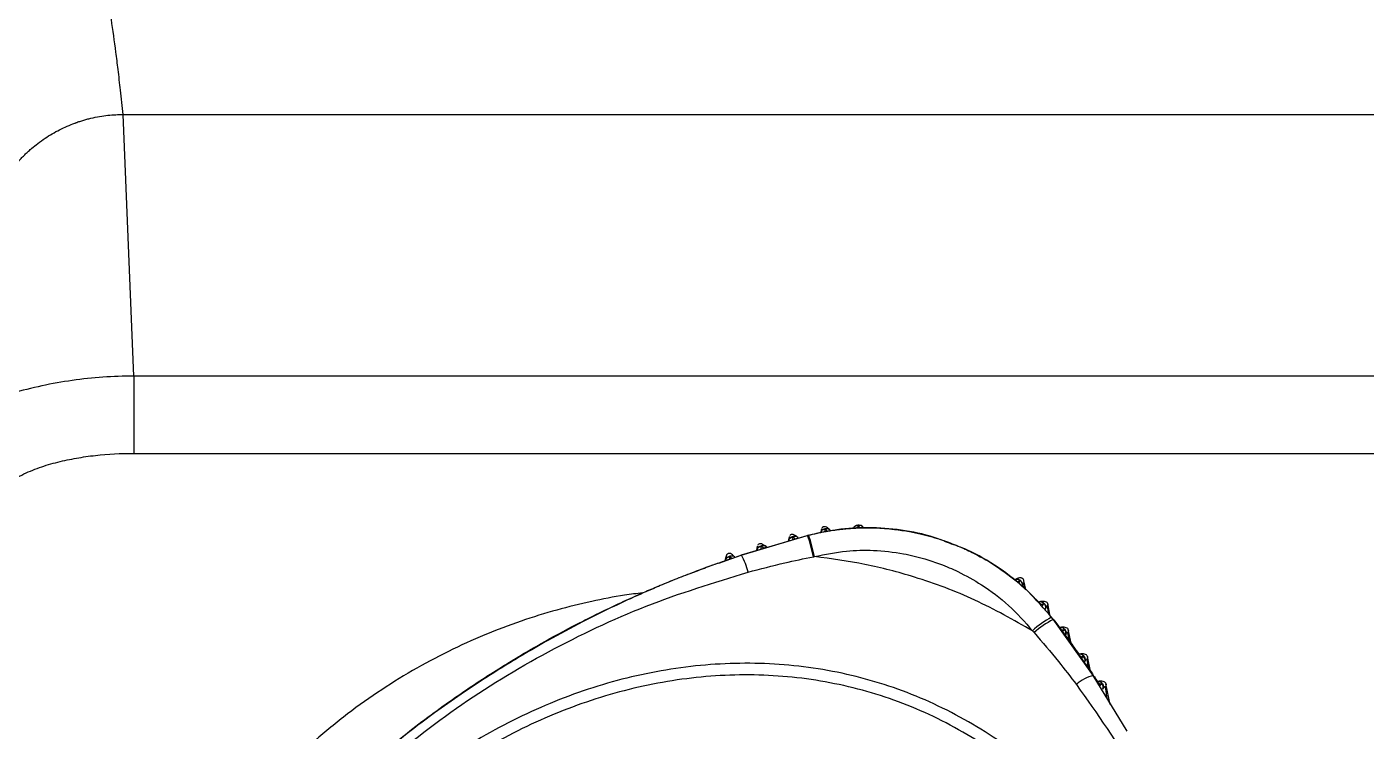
# Model space of a CAD drawing. Extents: x 409 to 498, y 628 to 778.
# Drawn here: x 438.921 to 443.679, y 653.47 to 655.973 of the extents above; entities that cross this region are included whole.
import ezdxf

# ---------------------------------------------------------------- set-up
doc = ezdxf.new("R2010")
doc.units = 0
doc.header["$MEASUREMENT"] = 0
doc.layers.add('1', color=4, linetype='Continuous')
doc.layers.add('GEOMETRY', color=4, linetype='Continuous', lineweight=25)

# ---------------------------------------------------------------- blocks, each defined once
blk = doc.blocks.new('2026_PULSE')
at = {"layer": 'GEOMETRY'}
for p, q in [((30.6861, 10.7009), (47.8006, 10.7009)), ((30.7236, 9.7711), (30.6861, 10.7009)), ((35.48, 9.7711), (30.7236, 9.7711)), ((30.7236, 9.4966), (35.48, 9.4966)), ((33.2818, 9.2324), (33.2813, 9.2308)), ((33.2956, 9.2313), (33.2984, 9.2399)), ((33.2956, 9.2315), (33.302, 9.2318)), ((33.2984, 9.2399), (33.3021, 9.2315)), ((33.1193, 9.2047), (32.8817, 9.1345)), ((32.8819, 9.1348), (33.1168, 9.2046)), ((33.0534, 9.2008), (33.0501, 9.1848)), ((33.0502, 9.1848), (33.0532, 9.1998)), ((33.0518, 9.1853), (33.0521, 9.1887)), ((33.0659, 9.1907), (33.0669, 9.1998)), ((33.0856, 9.1953), (33.0832, 9.1981)), ((33.1217, 9.2053), (33.1179, 9.2043)), ((33.1654, 9.2159), (33.1657, 9.2176)), ((33.1686, 9.2296), (33.1675, 9.222)), ((33.1676, 9.2266), (33.168, 9.2286)), ((33.1796, 9.2184), (33.1813, 9.2274)), ((33.1813, 9.2274), (33.1863, 9.2196)), ((33.1992, 9.2219), (33.1976, 9.2242)), ((32.9403, 9.1676), (32.9369, 9.1512)), ((32.9371, 9.1512), (32.9401, 9.1662)), ((32.9393, 9.1518), (32.9395, 9.1548)), ((32.9534, 9.1576), (32.9541, 9.1664)), ((32.9728, 9.1624), (32.9702, 9.1652)), ((32.8283, 9.1312), (32.8251, 9.1154)), ((32.8253, 9.1155), (32.8281, 9.1295)), ((32.8277, 9.1163), (32.8278, 9.1179)), ((32.8483, 9.1235), (32.8819, 9.1348)), ((32.8598, 9.1274), (32.8582, 9.129)), ((33.8602, 9.05), (33.8536, 9.0471)), ((33.8593, 9.043), (33.863, 9.04)), ((33.8928, 9.0127), (33.8864, 9.0441)), ((33.863, 9.04), (33.8684, 9.0354)), ((33.8721, 9.0322), (33.8929, 9.0121)), ((33.8808, 9.0271), (33.8798, 9.0248)), ((33.8899, 9.0151), (33.886, 9.0374)), ((33.9068, 8.9987), (33.9439, 8.963)), ((33.9458, 8.97), (33.9387, 8.9681)), ((33.9749, 8.9236), (33.9699, 8.9543)), ((33.98, 8.918), (33.9709, 8.9623)), ((33.9907, 8.9057), (33.9842, 8.9141)), ((34.1334, 8.7064), (33.9897, 8.907)), ((34.0197, 8.8791), (34.0124, 8.8778)), ((34.0125, 8.8783), (34.0154, 8.8789)), ((34.0347, 8.8526), (34.0327, 8.8497)), ((34.0471, 8.8311), (34.0424, 8.8614)), ((34.0539, 8.8218), (34.044, 8.8703)), ((34.0804, 8.7834), (34.0839, 8.7839)), ((34.0882, 8.784), (34.0811, 8.783)), ((34.1024, 8.757), (34.1005, 8.7545)), ((34.1155, 8.734), (34.1106, 8.7658)), ((34.1231, 8.7227), (34.1124, 8.775)), ((34.2535, 8.5093), (34.1323, 8.7076)), ((34.1471, 8.6867), (34.1494, 8.687)), ((34.1537, 8.687), (34.1474, 8.6862)), ((34.1533, 8.6774), (34.1626, 8.6781)), ((34.1626, 8.6781), (34.1574, 8.6711)), ((34.1824, 8.6256), (34.176, 8.6684)), ((34.1929, 8.6043), (34.1779, 8.6777)), ((34.1673, 8.6597), (34.1654, 8.6573))]:
    blk.add_line(p, q, dxfattribs=at)
at = {"layer": 'GEOMETRY', "flags": 128}
for points in [[(33.0669, 9.1998), (33.0703, 9.1958), (33.073, 9.1927)], [(33.1168, 9.2046), (33.1178, 9.2045), (33.1179, 9.2043)], [(33.1206, 9.2056), (33.1216, 9.2055), (33.1217, 9.2053)], [(32.9541, 9.1664), (32.9575, 9.1627), (32.9602, 9.1597)], [(32.8418, 9.1213), (32.842, 9.1261), (32.8422, 9.1298)], [(32.8819, 9.1348), (32.8832, 9.1349), (32.8834, 9.1348)], [(33.9632, 8.9449), (33.9622, 8.9432), (33.9615, 8.9419)], [(33.9924, 8.9049), (33.9906, 8.9058), (33.9906, 8.9058)], [(34.0196, 8.8689), (34.025, 8.8698), (34.0292, 8.8706)], [(34.0292, 8.8706), (34.0263, 8.8663), (34.0239, 8.863)], [(34.0879, 8.774), (34.0932, 8.7747), (34.0973, 8.7753)], [(34.0973, 8.7753), (34.0943, 8.7713), (34.0919, 8.7682)]]:
    blk.add_lwpolyline(points, dxfattribs=at)
at = {"layer": 'GEOMETRY'}
for centre, radius, start, end in [((33.3028, 9.2268), 0.0138, 31.0009, 108.3362), ((33.074, 9.1882), 0.0135, 47.0791, 121.4922), ((32.6463, 9.0342), 0.5013, 10.9154, 19.8338), ((32.6623, 9.0415), 0.4878, 10.4359, 19.6277), ((33.1874, 9.2151), 0.0137, 41.3084, 116.1607), ((32.9614, 9.1551), 0.0134, 48.8314, 122.8181), ((32.8497, 9.1187), 0.0134, 50.1891, 123.9924), ((32.6514, 9.0116), 0.2627, 13.8735, 27.963), ((33.8656, 9.0297), 0.0154, 350.6096, 66.349), ((33.9483, 8.9491), 0.0155, 344.2089, 58.9522), ((34.1177, 8.6532), 0.2929, 117.0986, 133.3372), ((34.119, 8.6454), 0.2904, 116.2588, 132.5301), ((34.0201, 8.858), 0.0156, 339.8088, 54.0637), ((34.0878, 8.7629), 0.0157, 338.1, 52.6528), ((34.1528, 8.5951), 0.1129, 99.591, 134.9906), ((34.1528, 8.6658), 0.0157, 336.8939, 51.4664)]:
    blk.add_arc(centre, radius, start, end, dxfattribs=at)
for points, knots in [([(30.6861, 10.7009), (30.683, 10.7296), (30.6773, 10.783), (30.6689, 10.8568), (30.6586, 10.9408), (30.6453, 11.0352), (30.6266, 11.1467), (30.6041, 11.2556), (30.581, 11.3468), (30.5596, 11.4199), (30.5436, 11.4705), (30.525, 11.5271), (30.5126, 11.564), (30.5049, 11.5872)], [0, 0, 0, 0, 0.097185, 0.18052, 0.250004, 0.381247, 0.500004, 0.627532, 0.749998, 0.808562, 0.874998, 0.921401, 1, 1, 1, 1]), ([(30.2834, 10.4963), (30.2862, 10.5), (30.2917, 10.5074), (30.3004, 10.5182), (30.3095, 10.5291), (30.319, 10.5398), (30.3291, 10.5503), (30.3395, 10.5607), (30.3505, 10.571), (30.3647, 10.5835), (30.3839, 10.5991), (30.408, 10.6165), (30.434, 10.6328), (30.4602, 10.647), (30.4872, 10.6596), (30.5056, 10.6671), (30.5149, 10.6705), (30.5149, 10.6705), (30.515, 10.6705), (30.515, 10.6705), (30.5151, 10.6706), (30.5152, 10.6706), (30.5154, 10.6707), (30.5159, 10.6709), (30.517, 10.6713), (30.519, 10.672), (30.5231, 10.6734), (30.5313, 10.6762), (30.5432, 10.68), (30.5574, 10.684), (30.5772, 10.689), (30.602, 10.694), (30.6315, 10.6981), (30.6594, 10.7005), (30.6774, 10.7008), (30.6861, 10.7009)], [0, 0, 0, 0, 0.029255, 0.058971, 0.089147, 0.11978, 0.150864, 0.182382, 0.21431, 0.246619, 0.303698, 0.3729, 0.436546, 0.50003, 0.563388, 0.627141, 0.627156, 0.627172, 0.627203, 0.627265, 0.627388, 0.627636, 0.628132, 0.629123, 0.631105, 0.635068, 0.642992, 0.658827, 0.690445, 0.72302, 0.753428, 0.821036, 0.884686, 0.944357, 1, 1, 1, 1]), ([(30.7236, 9.7711), (30.6505, 9.771), (30.5777, 9.7659), (30.4692, 9.7506), (30.4331, 9.7442), (30.3619, 9.7288), (30.3267, 9.7199), (30.257, 9.6994), (30.2226, 9.6879), (30.1717, 9.6686), (30.1548, 9.6618), (30.1219, 9.6478), (30.1057, 9.6405), (30.0586, 9.6177), (30.0289, 9.6014), (29.9875, 9.5725), (29.9744, 9.5621), (29.9495, 9.5395), (29.9376, 9.5273), (29.9263, 9.5143)], [0, 0, 0, 0, 0.25, 0.25, 0.375, 0.375, 0.5, 0.5, 0.625, 0.625, 0.6875, 0.6875, 0.75, 0.75, 0.875, 0.875, 0.9375, 0.9375, 1, 1, 1, 1]), ([(30.7236, 9.7711), (30.7236, 9.7399), (30.7236, 9.6987), (30.7236, 9.6042), (30.7236, 9.551), (30.7236, 9.4966)], [0, 0, 0, 0, 0.5, 0.5, 1, 1, 1, 1]), ([(30.2221, 9.3333), (30.2286, 9.3427), (30.2356, 9.3518), (30.2509, 9.3687), (30.2594, 9.3766), (30.2862, 9.3977), (30.3058, 9.4093), (30.3363, 9.4247), (30.3467, 9.4294), (30.3677, 9.4382), (30.3783, 9.4423), (30.4102, 9.4536), (30.4319, 9.46), (30.4757, 9.4711), (30.4978, 9.4757), (30.5425, 9.4836), (30.5651, 9.4868), (30.6328, 9.4943), (30.6781, 9.4966), (30.7236, 9.4966)], [0, 0, 0, 0, 0.0625, 0.0625, 0.125, 0.125, 0.25, 0.25, 0.3125, 0.3125, 0.375, 0.375, 0.5, 0.5, 0.625, 0.625, 0.75, 0.75, 1, 1, 1, 1]), ([(33.6215, 9.1772), (33.6037, 9.1844), (33.5486, 9.2067), (33.4515, 9.2257), (33.3354, 9.2348), (33.2228, 9.2283), (33.1513, 9.2119), (33.1161, 9.2039)], [0, 0, 0, 0, 0.111821, 0.345702, 0.571743, 0.789868, 1, 1, 1, 1]), ([(33.1737, 9.2348), (33.1727, 9.2349), (33.1709, 9.235), (33.1698, 9.233), (33.1692, 9.232)], [0, 0, 0, 0, 0.514324, 1, 1, 1, 1]), ([(33.195, 9.2268), (33.1926, 9.2287), (33.188, 9.2326), (33.1809, 9.2355), (33.1749, 9.2361), (33.1724, 9.2348), (33.1711, 9.2341)], [0, 0, 0, 0, 0.25111, 0.503035, 0.755646, 1, 1, 1, 1]), ([(33.2817, 9.2321), (33.2821, 9.2329), (33.2828, 9.2346), (33.2846, 9.237), (33.2873, 9.2391), (33.2919, 9.2412), (33.2972, 9.2422), (33.303, 9.242), (33.3083, 9.2404), (33.3126, 9.2373), (33.314, 9.2349), (33.3146, 9.2339)], [0, 0, 0, 0, 0.072811, 0.139295, 0.247501, 0.357518, 0.500346, 0.609002, 0.750043, 0.89454, 1, 1, 1, 1]), ([(33.2817, 9.2321), (33.2825, 9.2336), (33.284, 9.2365), (33.2888, 9.2394), (33.2931, 9.24), (33.2963, 9.2399), (33.2978, 9.2399), (33.2984, 9.2399)], [0, 0, 0, 0, 0.296336, 0.563095, 0.814411, 0.917289, 1, 1, 1, 1]), ([(33.302, 9.2318), (33.3202, 9.232), (33.3617, 9.2326), (33.4211, 9.2279), (33.4764, 9.2197), (33.5213, 9.2103), (33.5602, 9.2001), (33.6039, 9.1864), (33.6513, 9.1686), (33.7126, 9.1404), (33.7833, 9.1011), (33.8329, 9.0631), (33.8593, 9.043)], [0, 0, 0, 0, 0.0904921, 0.2067951, 0.2971491, 0.3689601, 0.4353866, 0.4975369, 0.5973123, 0.6877002, 0.8341889, 1, 1, 1, 1]), ([(33.3038, 9.2318), (33.3046, 9.2318), (33.3066, 9.2318), (33.3083, 9.2318), (33.3092, 9.2318)], [0, 0, 0, 0, 0.419213, 1, 1, 1, 1]), ([(33.0521, 9.1887), (33.0523, 9.1896), (33.0526, 9.1914), (33.0539, 9.1939), (33.0562, 9.1966), (33.0602, 9.1997), (33.0651, 9.2018), (33.0708, 9.2028), (33.0763, 9.2024), (33.081, 9.2004), (33.0828, 9.1984), (33.0836, 9.1976)], [0, 0, 0, 0, 0.073195, 0.139519, 0.247836, 0.35736, 0.500463, 0.609802, 0.750036, 0.895817, 1, 1, 1, 1]), ([(33.0521, 9.1887), (33.0526, 9.1903), (33.0535, 9.1934), (33.0575, 9.1972), (33.0616, 9.1988), (33.0648, 9.1993), (33.0663, 9.1996), (33.0669, 9.1998)], [0, 0, 0, 0, 0.292378, 0.559067, 0.811185, 0.915353, 1, 1, 1, 1]), ([(33.0521, 9.1887), (33.0525, 9.1922), (33.0532, 9.1983), (33.0532, 9.1993), (33.0532, 9.1998)], [0, 0, 0, 0, 0.567776, 1, 1, 1, 1]), ([(33.0803, 9.2004), (33.0788, 9.2016), (33.0757, 9.204), (33.0696, 9.2073), (33.0628, 9.2093), (33.0572, 9.2083), (33.0553, 9.2052), (33.0544, 9.2037)], [0, 0, 0, 0, 0.126142, 0.252181, 0.507346, 0.761706, 1, 1, 1, 1]), ([(33.073, 9.1927), (33.0743, 9.193), (33.077, 9.1937), (33.0805, 9.1945), (33.0834, 9.1951), (33.0843, 9.1951), (33.0848, 9.1951)], [0, 0, 0, 0, 0.239482, 0.479225, 0.717895, 1, 1, 1, 1]), ([(33.1168, 9.2046), (33.1175, 9.2048), (33.1187, 9.2051), (33.12, 9.2054), (33.1206, 9.2056)], [0, 0, 0, 0, 0.560014, 1, 1, 1, 1]), ([(33.1206, 9.2056), (33.1304, 9.2081), (33.1421, 9.211), (33.1569, 9.2142), (33.1667, 9.2162), (33.1747, 9.2177), (33.1796, 9.2186)], [0, 0, 0, 0, 0.5041943, 0.5942578, 0.7537664, 1, 1, 1, 1]), ([(33.1657, 9.2176), (33.166, 9.2185), (33.1664, 9.2203), (33.1679, 9.2228), (33.1704, 9.2252), (33.1747, 9.2279), (33.1798, 9.2296), (33.1855, 9.2302), (33.1911, 9.2292), (33.1957, 9.2267), (33.1973, 9.2246), (33.1979, 9.2237)], [0, 0, 0, 0, 0.072662, 0.139011, 0.247668, 0.357937, 0.500334, 0.608157, 0.749945, 0.899555, 1, 1, 1, 1]), ([(33.1657, 9.2176), (33.1663, 9.2192), (33.1675, 9.2223), (33.1718, 9.2257), (33.176, 9.2269), (33.1792, 9.2272), (33.1807, 9.2273), (33.1813, 9.2274)], [0, 0, 0, 0, 0.293967, 0.560693, 0.812387, 0.915994, 1, 1, 1, 1]), ([(33.1657, 9.2176), (33.1665, 9.2214), (33.1674, 9.2255), (33.1676, 9.2265), (33.1676, 9.2266)], [0, 0, 0, 0, 0.917692, 1, 1, 1, 1]), ([(33.1796, 9.2186), (33.1807, 9.2188), (33.1823, 9.2192), (33.184, 9.2194), (33.1847, 9.2196), (33.1853, 9.2196), (33.1858, 9.2197), (33.1862, 9.2198)], [0, 0, 0, 0, 0.480467, 0.736266, 0.767741, 0.822207, 1, 1, 1, 1]), ([(33.1862, 9.2198), (33.1914, 9.2207), (33.1998, 9.2221), (33.21, 9.2236), (33.2198, 9.225), (33.2297, 9.2263), (33.2388, 9.2273), (33.2433, 9.2278), (33.2444, 9.2279), (33.2447, 9.2279), (33.2448, 9.2279), (33.2448, 9.2279), (33.2448, 9.2279), (33.2448, 9.2279), (33.2449, 9.2279), (33.2449, 9.2279), (33.2449, 9.2279), (33.2452, 9.228), (33.2463, 9.2281), (33.2548, 9.2289), (33.2646, 9.2298), (33.2763, 9.2305), (33.2847, 9.231), (33.2915, 9.2313), (33.2956, 9.2315)], [0, 0, 0, 0, 0.143739, 0.233051, 0.280958, 0.412378, 0.505693, 0.529211, 0.535296, 0.536926, 0.537389, 0.537533, 0.537617, 0.537627, 0.537651, 0.537743, 0.538104, 0.53953, 0.545194, 0.567718, 0.772289, 0.813325, 0.887211, 1, 1, 1, 1]), ([(32.8583, 9.129), (32.8557, 9.1316), (32.8507, 9.1365), (32.8463, 9.1401), (32.8415, 9.1413), (32.8383, 9.1411), (32.8357, 9.1403), (32.8332, 9.1389), (32.8309, 9.1368), (32.8292, 9.1342), (32.8286, 9.1322), (32.8283, 9.1311)], [0, 0, 0, 0, 0.292396, 0.553762, 0.667387, 0.721248, 0.774902, 0.829437, 0.885155, 0.942026, 1, 1, 1, 1]), ([(32.9395, 9.1548), (32.9396, 9.1558), (32.9399, 9.1575), (32.9411, 9.1601), (32.9433, 9.1629), (32.9472, 9.1661), (32.9521, 9.1684), (32.9577, 9.1696), (32.9632, 9.1693), (32.968, 9.1675), (32.9699, 9.1655), (32.9707, 9.1647)], [0, 0, 0, 0, 0.078048, 0.140383, 0.247774, 0.357517, 0.500368, 0.609586, 0.749998, 0.895509, 1, 1, 1, 1]), ([(32.9395, 9.1548), (32.9399, 9.1565), (32.9407, 9.1596), (32.9447, 9.1636), (32.9488, 9.1653), (32.952, 9.1659), (32.9535, 9.1663), (32.9541, 9.1664)], [0, 0, 0, 0, 0.292879, 0.559705, 0.811787, 0.915715, 1, 1, 1, 1]), ([(32.9395, 9.1548), (32.9397, 9.1584), (32.9402, 9.1647), (32.9401, 9.1657), (32.9401, 9.1662)], [0, 0, 0, 0, 0.567856, 1, 1, 1, 1]), ([(32.9673, 9.1675), (32.9657, 9.1686), (32.9625, 9.1709), (32.9563, 9.1741), (32.9495, 9.1759), (32.944, 9.1749), (32.9421, 9.1718), (32.9412, 9.1703)], [0, 0, 0, 0, 0.1260676, 0.2519715, 0.5066845, 0.7608974, 1, 1, 1, 1]), ([(32.9602, 9.1597), (32.9616, 9.1601), (32.9642, 9.1609), (32.9677, 9.1618), (32.9706, 9.1624), (32.9724, 9.1626), (32.9727, 9.1624), (32.9728, 9.1623)], [0, 0, 0, 0, 0.180906, 0.361973, 0.543148, 0.814486, 1, 1, 1, 1]), ([(33.142, 9.1298), (33.1799, 9.1376), (33.249, 9.1517), (33.3558, 9.1536), (33.4493, 9.1433), (33.5286, 9.1243), (33.5929, 9.1026), (33.661, 9.0734), (33.7439, 9.0267), (33.8354, 8.9583), (33.8894, 8.8972), (33.9166, 8.8663)], [0, 0, 0, 0, 0.134089, 0.244473, 0.369448, 0.45987, 0.526986, 0.605219, 0.716922, 0.857083, 1, 1, 1, 1]), ([(33.9877, 8.9095), (33.9589, 8.9437), (33.9018, 9.0114), (33.7976, 9.0919), (33.7038, 9.148), (33.6425, 9.1698), (33.6215, 9.1772)], [0, 0, 0, 0, 0.292597, 0.577774, 0.855254, 1, 1, 1, 1]), ([(31.5434, 8.3777), (31.5968, 8.4226), (31.7051, 8.5136), (31.8685, 8.6325), (32.0245, 8.735), (32.1648, 8.8183), (32.2813, 8.8814), (32.3761, 8.9291), (32.4579, 8.9681), (32.5302, 9.0005), (32.5972, 9.029), (32.6548, 9.0524), (32.714, 9.0754), (32.7764, 9.0986), (32.8185, 9.1132), (32.8418, 9.1213)], [0, 0, 0, 0, 0.138602, 0.280902, 0.401767, 0.510336, 0.606237, 0.666108, 0.722051, 0.78717, 0.824305, 0.867167, 0.911274, 0.950891, 1, 1, 1, 1]), ([(32.8834, 9.1345), (32.8131, 9.1101), (32.6792, 9.0636), (32.4968, 8.9854), (32.3427, 8.9113), (32.2185, 8.8453), (32.1226, 8.7904), (32.0539, 8.7488), (32.0017, 8.7165), (31.9487, 8.6827), (31.8782, 8.6356), (31.7836, 8.5686), (31.6687, 8.4816), (31.5882, 8.4133), (31.5451, 8.3768)], [0, 0, 0, 0, 0.14422, 0.274642, 0.385327, 0.476368, 0.547816, 0.5997, 0.632084, 0.666633, 0.721305, 0.796094, 0.890989, 1, 1, 1, 1]), ([(32.8278, 9.1179), (32.8279, 9.1188), (32.8281, 9.1206), (32.8293, 9.1233), (32.8314, 9.126), (32.8353, 9.1293), (32.8401, 9.1317), (32.8457, 9.1331), (32.8512, 9.1329), (32.856, 9.1312), (32.8579, 9.1293), (32.8587, 9.1285)], [0, 0, 0, 0, 0.073033, 0.139325, 0.247914, 0.357888, 0.500372, 0.60946, 0.750013, 0.895402, 1, 1, 1, 1]), ([(32.8278, 9.1179), (32.8282, 9.1195), (32.8289, 9.1227), (32.8329, 9.1268), (32.8369, 9.1286), (32.8401, 9.1293), (32.8416, 9.1297), (32.8422, 9.1298)], [0, 0, 0, 0, 0.292926, 0.559773, 0.811866, 0.915765, 1, 1, 1, 1]), ([(32.8278, 9.1179), (32.8279, 9.1215), (32.8282, 9.128), (32.8281, 9.1291), (32.8281, 9.1295)], [0, 0, 0, 0, 0.567874, 1, 1, 1, 1]), ([(32.8418, 9.1213), (32.8423, 9.1215), (32.8434, 9.1219), (32.8456, 9.1226), (32.8472, 9.1231), (32.8483, 9.1235)], [0, 0, 0, 0, 0.253633, 0.507266, 1, 1, 1, 1]), ([(32.8422, 9.1298), (32.8433, 9.1286), (32.8454, 9.1265), (32.8474, 9.1244), (32.8483, 9.1235)], [0, 0, 0, 0, 0.559513, 1, 1, 1, 1]), ([(32.9064, 9.0746), (32.9497, 9.0859), (33.0266, 9.106), (33.1045, 9.1221), (33.1386, 9.1292)], [0, 0, 0, 0, 0.562534, 1, 1, 1, 1]), ([(33.1386, 9.1292), (33.1392, 9.1293), (33.1403, 9.1295), (33.1415, 9.1297), (33.142, 9.1298)], [0, 0, 0, 0, 0.560046, 1, 1, 1, 1]), ([(33.9166, 8.8663), (33.8495, 8.9043), (33.7154, 8.9801), (33.5139, 9.0551), (33.3222, 9.1056), (33.2021, 9.1217), (33.142, 9.1298)], [0, 0, 0, 0, 0.280402, 0.559758, 0.779466, 1, 1, 1, 1]), ([(31.5661, 8.3551), (31.6657, 8.4361), (31.8648, 8.5982), (32.1942, 8.7965), (32.5403, 8.962), (32.7845, 9.0371), (32.9064, 9.0746)], [0, 0, 0, 0, 0.250709, 0.501217, 0.75119, 1, 1, 1, 1]), ([(33.8531, 9.0474), (33.8536, 9.0476), (33.8545, 9.0481), (33.8555, 9.0485), (33.856, 9.0487)], [0, 0, 0, 0, 0.474238, 1, 1, 1, 1]), ([(33.855, 9.0461), (33.8552, 9.0459), (33.8561, 9.0454), (33.8577, 9.0442), (33.859, 9.0432), (33.8593, 9.043)], [0, 0, 0, 0, 0.2856812, 0.840178, 1, 1, 1, 1]), ([(33.856, 9.0487), (33.8568, 9.0491), (33.8584, 9.0498), (33.8611, 9.0503), (33.8644, 9.05), (33.8692, 9.0484), (33.8736, 9.0454), (33.8776, 9.0412), (33.8804, 9.0362), (33.8815, 9.031), (33.881, 9.0283), (33.8808, 9.0271)], [0, 0, 0, 0, 0.074099, 0.135075, 0.247175, 0.362432, 0.50067, 0.610641, 0.750165, 0.895094, 1, 1, 1, 1]), ([(33.856, 9.0487), (33.8574, 9.0493), (33.8601, 9.0503), (33.865, 9.0494), (33.8682, 9.0472), (33.8702, 9.0451), (33.8713, 9.0442), (33.8717, 9.0438)], [0, 0, 0, 0, 0.295906, 0.561926, 0.812537, 0.915843, 1, 1, 1, 1]), ([(33.8864, 9.0441), (33.8862, 9.0449), (33.8858, 9.0465), (33.8842, 9.0494), (33.8816, 9.052), (33.8782, 9.0536), (33.8706, 9.0547), (33.8636, 9.052), (33.8581, 9.0497)], [0, 0, 0, 0, 0.054699, 0.10935, 0.221226, 0.341637, 0.470219, 1, 1, 1, 1]), ([(33.863, 9.04), (33.8646, 9.0407), (33.8675, 9.0419), (33.8705, 9.0432), (33.8717, 9.0438)], [0, 0, 0, 0, 0.559162, 1, 1, 1, 1]), ([(33.8717, 9.0438), (33.8711, 9.0422), (33.87, 9.0394), (33.8689, 9.0367), (33.8684, 9.0354)], [0, 0, 0, 0, 0.560723, 1, 1, 1, 1]), ([(32.5324, 9.001), (32.5107, 8.9983), (32.4498, 8.9906), (32.3477, 8.9707), (32.2248, 8.9406), (32.0978, 8.9011), (31.969, 8.8522), (31.8402, 8.7936), (31.7128, 8.7254), (31.5881, 8.6476), (31.4672, 8.5602), (31.3511, 8.4638), (31.2414, 8.358), (31.1623, 8.2739), (31.1228, 8.223), (31.1147, 8.2127)], [0, 0, 0, 0, 0.039416, 0.110759, 0.187451, 0.267665, 0.350666, 0.435871, 0.522867, 0.611349, 0.701088, 0.79191, 0.883682, 0.976299, 1, 1, 1, 1]), ([(33.8684, 9.0354), (33.8691, 9.0348), (33.8704, 9.0338), (33.8716, 9.0327), (33.8721, 9.0322)], [0, 0, 0, 0, 0.570921, 1, 1, 1, 1]), ([(33.8808, 9.0271), (33.8823, 9.0308), (33.8851, 9.0373), (33.8857, 9.0374), (33.886, 9.0374)], [0, 0, 0, 0, 0.560278, 1, 1, 1, 1]), ([(33.9382, 8.9685), (33.9388, 8.9686), (33.9399, 8.9689), (33.941, 8.9692), (33.9415, 8.9694)], [0, 0, 0, 0, 0.502636, 1, 1, 1, 1]), ([(33.9388, 8.9679), (33.9388, 8.9679), (33.939, 8.9678), (33.9406, 8.9663), (33.9425, 8.9644), (33.9437, 8.9632), (33.9439, 8.963)], [0, 0, 0, 0, 0.104248, 0.514702, 0.928302, 1, 1, 1, 1]), ([(33.9415, 8.9694), (33.9424, 8.9696), (33.944, 8.9702), (33.9467, 8.9703), (33.9499, 8.9695), (33.9544, 8.9673), (33.9584, 8.9637), (33.9618, 8.9591), (33.9639, 8.9539), (33.9644, 8.9486), (33.9635, 8.946), (33.9632, 8.9449)], [0, 0, 0, 0, 0.0736981, 0.1346913, 0.2472682, 0.3628178, 0.5005947, 0.6105027, 0.7501168, 0.8956818, 1, 1, 1, 1]), ([(33.9415, 8.9694), (33.943, 8.9697), (33.9457, 8.9704), (33.9504, 8.9688), (33.9532, 8.9662), (33.955, 8.9639), (33.9559, 8.9628), (33.9563, 8.9623)], [0, 0, 0, 0, 0.293619, 0.55961, 0.810838, 0.914944, 1, 1, 1, 1]), ([(33.9439, 8.963), (33.9445, 8.9624), (33.9454, 8.9614), (33.9464, 8.9603), (33.9469, 8.9598)], [0, 0, 0, 0, 0.56433, 1, 1, 1, 1]), ([(33.971, 8.9621), (33.9704, 8.9636), (33.9693, 8.9667), (33.9641, 8.9696), (33.9559, 8.971), (33.9494, 8.9705), (33.9463, 8.9702)], [0, 0, 0, 0, 0.254428, 0.513043, 0.769253, 1, 1, 1, 1]), ([(33.9469, 8.9598), (33.9486, 8.9603), (33.9518, 8.9611), (33.9549, 8.962), (33.9563, 8.9623)], [0, 0, 0, 0, 0.5592356, 1, 1, 1, 1]), ([(33.9563, 8.9623), (33.9554, 8.9608), (33.9539, 8.9582), (33.9524, 8.9555), (33.9518, 8.9544)], [0, 0, 0, 0, 0.560823, 1, 1, 1, 1]), ([(33.9632, 8.9449), (33.9652, 8.9483), (33.9688, 8.9543), (33.9695, 8.9543), (33.9699, 8.9543)], [0, 0, 0, 0, 0.560219, 1, 1, 1, 1]), ([(33.9708, 8.9623), (33.9709, 8.962), (33.9714, 8.9606), (33.9712, 8.9577), (33.9703, 8.9554), (33.9699, 8.9543)], [0, 0, 0, 0, 0.105331, 0.552665, 1, 1, 1, 1]), ([(33.9924, 8.9049), (33.9971, 8.8987), (34.0055, 8.8876), (34.0138, 8.8765), (34.0175, 8.8716)], [0, 0, 0, 0, 0.560693, 1, 1, 1, 1]), ([(33.9166, 8.8663), (33.9178, 8.865), (33.9198, 8.8627), (33.9219, 8.8604), (33.9227, 8.8594)], [0, 0, 0, 0, 0.559851, 1, 1, 1, 1]), ([(33.9227, 8.8594), (33.9518, 8.8255), (34.0035, 8.7652), (34.0518, 8.7024), (34.073, 8.675)], [0, 0, 0, 0, 0.562267, 1, 1, 1, 1]), ([(34.0154, 8.8789), (34.0169, 8.8791), (34.0198, 8.8796), (34.0236, 8.8782), (34.0279, 8.8756), (34.0315, 8.8717), (34.0345, 8.8669), (34.0362, 8.8615), (34.0362, 8.8562), (34.0351, 8.8536), (34.0347, 8.8526)], [0, 0, 0, 0, 0.133916, 0.246763, 0.362579, 0.50025, 0.61032, 0.74993, 0.89585, 1, 1, 1, 1]), ([(34.0154, 8.8789), (34.0168, 8.8791), (34.0196, 8.8795), (34.024, 8.8775), (34.0266, 8.8747), (34.0281, 8.8722), (34.0289, 8.8711), (34.0292, 8.8706)], [0, 0, 0, 0, 0.291908, 0.557826, 0.809503, 0.914221, 1, 1, 1, 1]), ([(34.0175, 8.8716), (34.0179, 8.8711), (34.0185, 8.8702), (34.0192, 8.8693), (34.0196, 8.8689)], [0, 0, 0, 0, 0.560699, 1, 1, 1, 1]), ([(34.0196, 8.8689), (34.0204, 8.8678), (34.0218, 8.8658), (34.0233, 8.8638), (34.0239, 8.863)], [0, 0, 0, 0, 0.5600141, 1, 1, 1, 1]), ([(34.044, 8.87), (34.0435, 8.8714), (34.0425, 8.8743), (34.0375, 8.8773), (34.0296, 8.8792), (34.0233, 8.8792), (34.0203, 8.8792)], [0, 0, 0, 0, 0.256505, 0.5145, 0.769215, 1, 1, 1, 1]), ([(34.0239, 8.863), (34.0243, 8.8624), (34.025, 8.8615), (34.0257, 8.8606), (34.026, 8.8601)], [0, 0, 0, 0, 0.5562987, 1, 1, 1, 1]), ([(34.026, 8.8601), (34.0375, 8.8444), (34.058, 8.8165), (34.0779, 8.7882), (34.0866, 8.7758)], [0, 0, 0, 0, 0.561694, 1, 1, 1, 1]), ([(34.0347, 8.8526), (34.037, 8.8558), (34.0412, 8.8615), (34.042, 8.8614), (34.0424, 8.8614)], [0, 0, 0, 0, 0.5602748, 1, 1, 1, 1]), ([(34.0439, 8.8699), (34.044, 8.8694), (34.0444, 8.8677), (34.044, 8.8647), (34.0429, 8.8625), (34.0424, 8.8614)], [0, 0, 0, 0, 0.178885, 0.589443, 1, 1, 1, 1]), ([(34.0839, 8.7839), (34.0853, 8.7841), (34.088, 8.7844), (34.0923, 8.7824), (34.0948, 8.7795), (34.0962, 8.777), (34.097, 8.7759), (34.0973, 8.7753)], [0, 0, 0, 0, 0.292279, 0.558067, 0.80954, 0.914198, 1, 1, 1, 1]), ([(34.0839, 8.7839), (34.0848, 8.7841), (34.0864, 8.7844), (34.0888, 8.7841), (34.0917, 8.7831), (34.096, 8.7806), (34.0997, 8.7765), (34.1026, 8.7713), (34.1041, 8.7659), (34.104, 8.7606), (34.1029, 8.7581), (34.1024, 8.757)], [0, 0, 0, 0, 0.07581, 0.1354, 0.233498, 0.34744, 0.500621, 0.610725, 0.75012, 0.895709, 1, 1, 1, 1]), ([(34.0866, 8.7758), (34.0869, 8.7755), (34.0873, 8.7749), (34.0877, 8.7742), (34.0879, 8.774)], [0, 0, 0, 0, 0.562375, 1, 1, 1, 1]), ([(34.0879, 8.774), (34.0887, 8.7729), (34.09, 8.7709), (34.0914, 8.769), (34.0919, 8.7682)], [0, 0, 0, 0, 0.55994, 1, 1, 1, 1]), ([(34.1125, 8.7746), (34.1119, 8.7761), (34.1109, 8.7789), (34.1059, 8.7819), (34.0981, 8.7839), (34.0918, 8.7841), (34.0888, 8.7841)], [0, 0, 0, 0, 0.257451, 0.515235, 0.76944, 1, 1, 1, 1]), ([(34.0919, 8.7682), (34.0922, 8.7678), (34.0926, 8.7672), (34.093, 8.7666), (34.0932, 8.7664)], [0, 0, 0, 0, 0.564745, 1, 1, 1, 1]), ([(34.0932, 8.7664), (34.1009, 8.7552), (34.1146, 8.7353), (34.1281, 8.7153), (34.134, 8.7064)], [0, 0, 0, 0, 0.560767, 1, 1, 1, 1]), ([(34.1024, 8.757), (34.1049, 8.7602), (34.1094, 8.7659), (34.1103, 8.7658), (34.1106, 8.7658)], [0, 0, 0, 0, 0.560494, 1, 1, 1, 1]), ([(34.1123, 8.7746), (34.1125, 8.774), (34.1128, 8.7721), (34.1123, 8.769), (34.1112, 8.7668), (34.1106, 8.7658)], [0, 0, 0, 0, 0.216551, 0.608276, 1, 1, 1, 1]), ([(34.0315, 5.5319), (34.0977, 5.5958), (34.2306, 5.7242), (34.3838, 5.9589), (34.5, 6.2165), (34.5745, 6.4933), (34.6075, 6.7814), (34.5985, 7.0735), (34.5489, 7.3622), (34.4598, 7.6404), (34.3329, 7.9011), (34.1707, 8.1375), (33.9762, 8.3434), (33.7534, 8.513), (33.5067, 8.6412), (33.2413, 8.7231), (32.9643, 8.7572), (32.6828, 8.7442), (32.4032, 8.6862), (32.133, 8.5847), (31.876, 8.4457), (31.7236, 8.324), (31.6472, 8.2629)], [0, 0, 0, 0, 0.048377, 0.09717, 0.146628, 0.196818, 0.247667, 0.298988, 0.350512, 0.401933, 0.452965, 0.50339, 0.553091, 0.602088, 0.650565, 0.698888, 0.747507, 0.796727, 0.846674, 0.897321, 0.94851, 1, 1, 1, 1]), ([(34.0038, 5.5642), (34.0685, 5.6267), (34.1983, 5.752), (34.3479, 5.9813), (34.4613, 6.2328), (34.534, 6.5032), (34.5661, 6.7846), (34.5573, 7.07), (34.5088, 7.3521), (34.4218, 7.6241), (34.2978, 7.8789), (34.1394, 8.1101), (33.9494, 8.3115), (33.7318, 8.4774), (33.4909, 8.6027), (33.2317, 8.6826), (32.9611, 8.7158), (32.6861, 8.703), (32.413, 8.646), (32.1489, 8.5466), (31.8978, 8.4106), (31.7489, 8.2916), (31.6743, 8.232)], [0, 0, 0, 0, 0.048366, 0.097149, 0.146599, 0.196786, 0.247642, 0.298976, 0.350518, 0.401955, 0.452995, 0.503421, 0.553115, 0.602102, 0.650569, 0.698881, 0.747489, 0.7967, 0.846643, 0.897293, 0.948493, 1, 1, 1, 1]), ([(34.073, 8.675), (34.1462, 8.5711), (34.2928, 8.363), (34.4633, 8.0211), (34.5975, 7.6626), (34.6911, 7.2899), (34.745, 6.9083), (34.7563, 6.5232), (34.7283, 6.1389), (34.6721, 5.8895), (34.644, 5.7651)], [0, 0, 0, 0, 0.1244028, 0.2493956, 0.3746485, 0.4999976, 0.6253457, 0.7505989, 0.8755919, 1, 1, 1, 1]), ([(34.134, 8.7064), (34.1376, 8.7011), (34.144, 8.6914), (34.1504, 8.6817), (34.1533, 8.6774)], [0, 0, 0, 0, 0.550723, 1, 1, 1, 1]), ([(34.1494, 8.687), (34.1509, 8.6871), (34.1536, 8.6874), (34.1578, 8.6852), (34.1602, 8.6824), (34.1616, 8.6798), (34.1623, 8.6787), (34.1626, 8.6781)], [0, 0, 0, 0, 0.292273, 0.557997, 0.809433, 0.914124, 1, 1, 1, 1]), ([(34.1494, 8.687), (34.1503, 8.6871), (34.152, 8.6874), (34.1544, 8.6871), (34.1573, 8.686), (34.1614, 8.6834), (34.165, 8.6792), (34.1678, 8.6739), (34.1692, 8.6685), (34.169, 8.6632), (34.1678, 8.6607), (34.1673, 8.6597)], [0, 0, 0, 0, 0.075548, 0.135033, 0.233308, 0.347478, 0.500588, 0.610736, 0.750105, 0.895652, 1, 1, 1, 1]), ([(34.1533, 8.6774), (34.1536, 8.6769), (34.1542, 8.6759), (34.1552, 8.6745), (34.1562, 8.6729), (34.1569, 8.6717), (34.1574, 8.6711)], [0, 0, 0, 0, 0.2327584, 0.4655167, 0.6982751, 1, 1, 1, 1]), ([(34.178, 8.6775), (34.1775, 8.6788), (34.1764, 8.6816), (34.1715, 8.6846), (34.1637, 8.6867), (34.1574, 8.687), (34.1545, 8.6871)], [0, 0, 0, 0, 0.2581151, 0.5156742, 0.7693512, 1, 1, 1, 1]), ([(34.1673, 8.6597), (34.17, 8.6629), (34.1747, 8.6686), (34.1756, 8.6685), (34.176, 8.6684)], [0, 0, 0, 0, 0.560568, 1, 1, 1, 1]), ([(34.1779, 8.6774), (34.178, 8.6767), (34.1784, 8.6748), (34.1778, 8.6716), (34.1766, 8.6695), (34.176, 8.6684)], [0, 0, 0, 0, 0.2420513, 0.6210256, 1, 1, 1, 1])]:
    blk.add_open_spline(points, degree=3, knots=knots, dxfattribs=at)

msp = doc.modelspace()

# ---------------------------------------------------------------- block references
at = {"layer": '1'}
msp.add_blockref('2026_PULSE', (408.577, 644.9604), dxfattribs=at)

doc.saveas('drawing.dxf')
